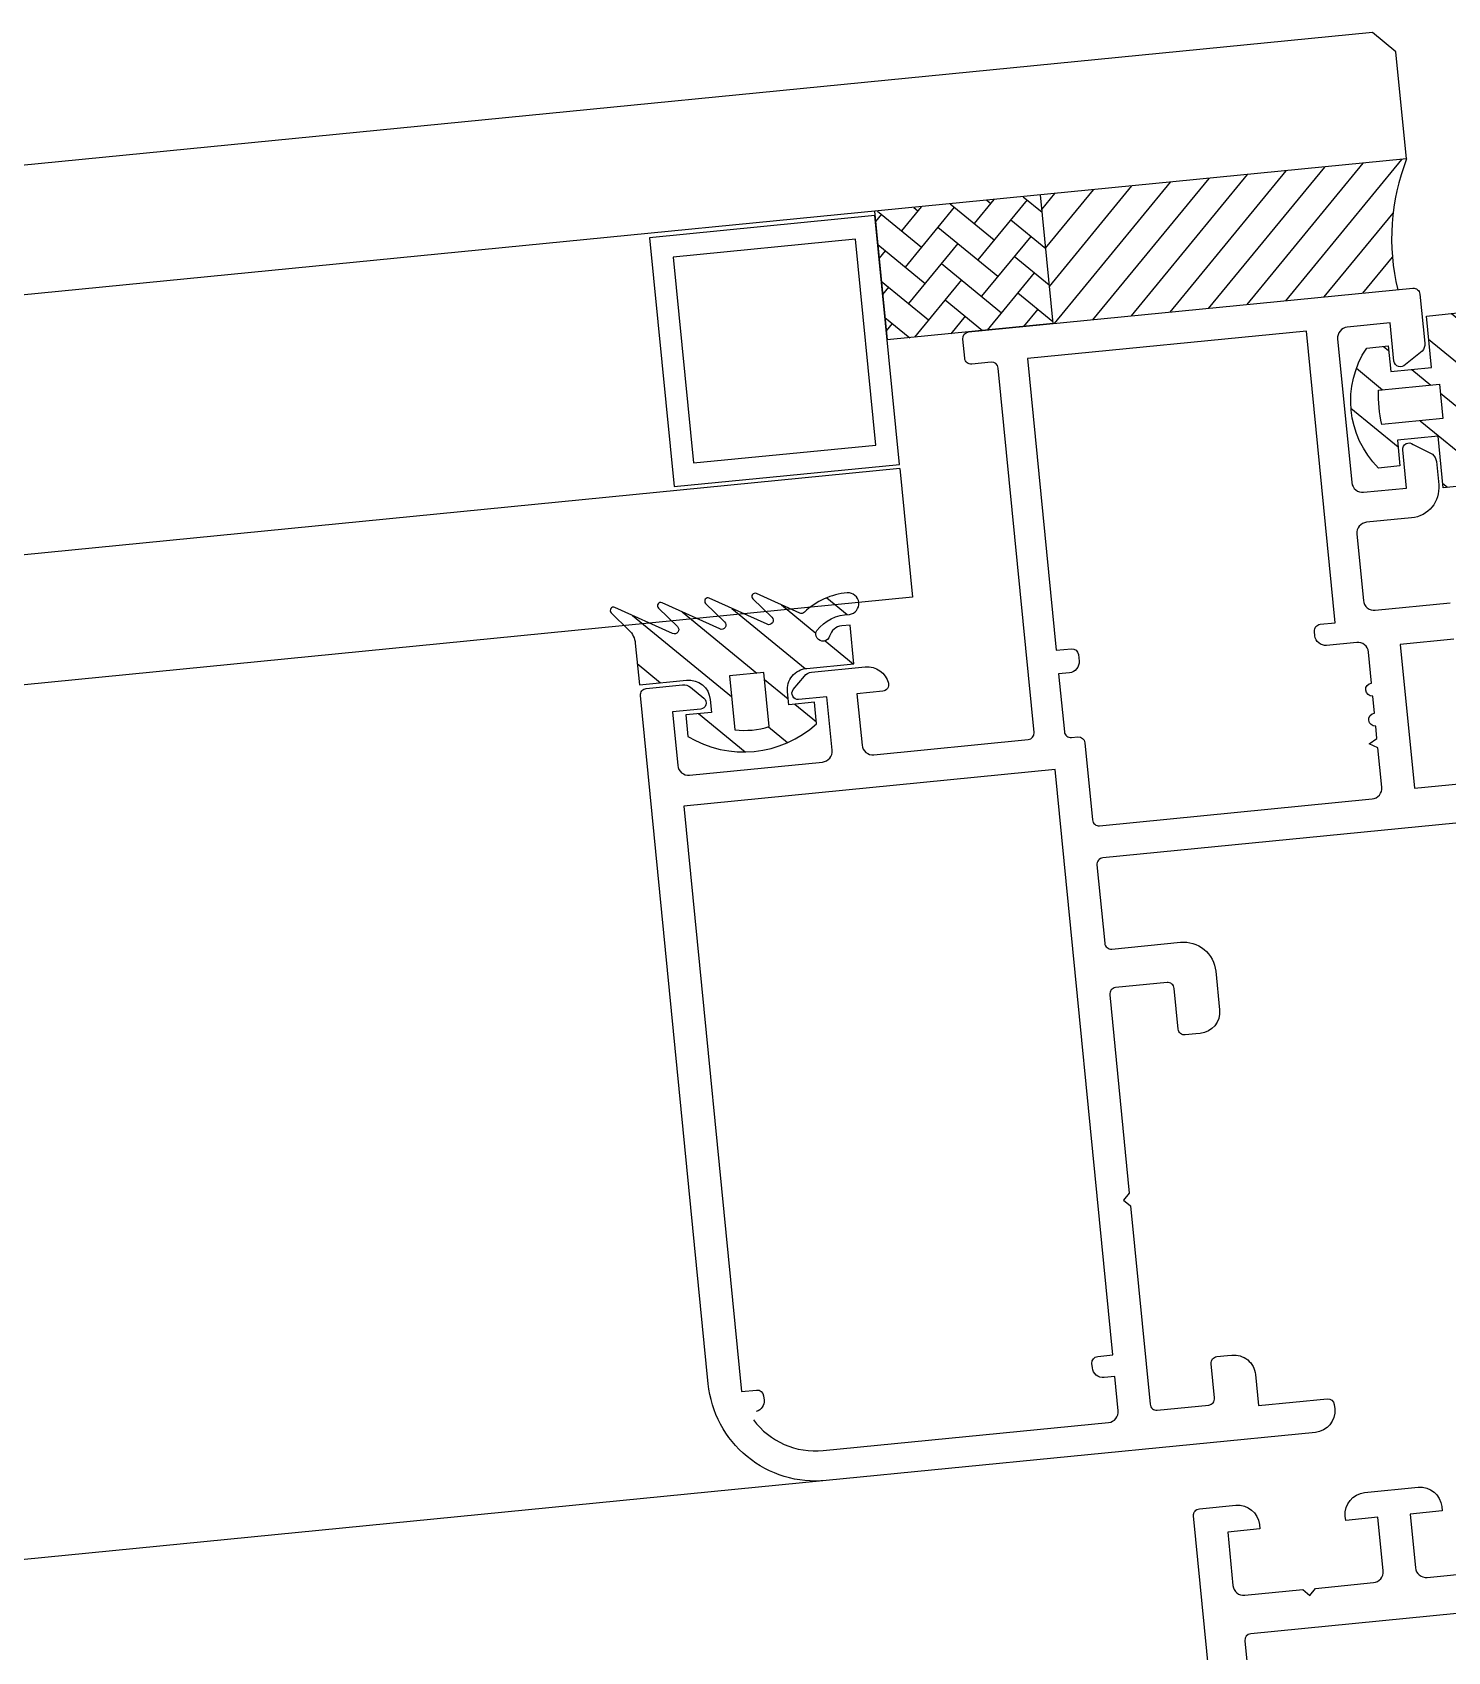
# Model space of a CAD drawing. Header units: millimetres. Extents: x 62878 to 70819, y -67946 to -61850.
# Drawn here: x 65214.53 to 65221.09, y -61883.76 to -61876.24 of the extents above; entities that cross this region are included whole.
import ezdxf

# ---------------------------------------------------------------- set-up
doc = ezdxf.new("R2010")
doc.units = ezdxf.units.MM
doc.layers.add('DOGRAMA', color=171, linetype='Continuous', lineweight=0)
pattern_1 = [(320.6231131783435, (65113.74162796935, -61901.55914717251), (-0.1007139749782352, -0.1227120929007546), [])]

msp = doc.modelspace()

# ---------------------------------------------------------------- hatches: boundary and pattern name
at = {"layer": 'DOGRAMA', "lineweight": -2}
h = msp.add_hatch(dxfattribs=at)
h.set_pattern_fill('ANSI31', color=256, scale=0.03999999999999999, angle=681.3887168783436, style=0)
h.set_pattern_definition([(230.6231131783434, (65352.81904423501, -61878.02002639961), (0.09816967432060365, -0.0805711799825882), [])])
h.paths.add_polyline_path([(65219.53378573237, -61877.53863935493, -0.4142135623420975), (65219.56384797121, -61877.56331245355), (65220.86008028123, -61877.43568781477, -0.1532309010706403), (65220.90080845604, -61876.82877660565), (65219.47768968192, -61876.96889425132)])
h.paths.add_polyline_path([(65219.26128877233, -61877.59310187338), (65219.50911263373, -61877.56870159376, -0.4142135623575963), (65219.53378573237, -61877.53863935493), (65219.47768968192, -61876.96889425132), (65219.20249815178, -61876.99598910102)])
h = msp.add_hatch(dxfattribs=at)
h.set_pattern_fill('AR-HBONE', color=256, scale=0.03, angle=681.3887168783436, style=0)
h.set_pattern_definition([(320.6231131783435, (65217.89442137995, -61913.71976245103), (0.01662849858710127, -0.1688889961919922), [0.3599999999999999, -0.12]), (230.6231131783434, (65217.98718012739, -61913.79589269981), (0.01662849858710127, -0.1688889961919922), [0.3599999999999997, -0.1199999999999999])])
h.paths.add_polyline_path([(65218.74032993931, -61877.64439451773), (65218.49153295083, -61877.66889060965), (65218.4327423303, -61877.07177783731), (65219.20249815178, -61876.99598910102), (65219.26128877233, -61877.59310187338)])
h = msp.add_hatch(dxfattribs=at)
h.set_pattern_fill('ANSI31', color=256, scale=0.05, angle=681.3887168783436, style=0)
h.set_pattern_definition(pattern_1)
edge = h.paths.add_edge_path(flags=16)
edge.add_arc((65221.4382113471, -61877.91635299065), 0.6682513992672333, 178.7474339779638, 192.4987924082099, ccw=False)
edge.add_line((65220.77011962712, -61877.90174524234), (65221.05394136158, -61877.87380067866))
edge.add_line((65221.05394136158, -61877.87380067866), (65221.06961886043, -61878.03303075131))
edge.add_line((65221.06961886043, -61878.03303075131), (65220.78579712597, -61878.06097531498))
edge = h.paths.add_edge_path()
edge.add_line((65221.18058889436, -61878.34365214714), (65221.07111821942, -61878.35443042759))
edge.add_line((65221.07111821942, -61878.35443042759), (65221.04760197119, -61878.11558531864))
edge.add_line((65221.04760197119, -61878.11558531864), (65220.85851625994, -61878.13420234849))
edge.add_line((65220.85851625994, -61878.13420234849), (65220.87027438404, -61878.25362490294))
edge.add_line((65220.87027438404, -61878.25362490294), (65220.77075558868, -61878.26342333971))
edge.add_arc((65221.08367424602, -61877.95126005889), 0.4419999999993293, 146.3154650607929, 224.9307612927699, ccw=False)
edge.add_line((65220.71588434284, -61877.70611808549), (65220.81540313818, -61877.69631964873))
edge.add_line((65220.81540313818, -61877.69631964873), (65220.82716126231, -61877.81574220322))
edge.add_line((65220.82716126231, -61877.81574220322), (65221.01624697357, -61877.79712517337))
edge.add_line((65221.01624697357, -61877.79712517337), (65220.99273072533, -61877.55828006442))
edge.add_line((65220.99273072533, -61877.55828006442), (65221.98648588721, -61877.4513857296))
edge.add_arc((65221.9913851056, -61877.50114512729), 0.05000000000068159, -77.66705000868302, 95.62311318688171, ccw=False)
edge.add_line((65222.0020647174, -61877.5499912724), (65221.25939825816, -61877.67686377124))
edge.add_arc((65221.27538266022, -61877.77557799963), 0.09999999998127002, 99.19784274028318, 185.6231131752523)
edge.add_line((65221.17586386484, -61877.78537643638), (65221.22544907364, -61878.28899353107))
edge.add_arc((65221.17568967596, -61878.29389274946), 0.04999999998691263, -84.37688680318689, 5.623113196812994, ccw=False)
h = msp.add_hatch(dxfattribs=at)
h.set_pattern_fill('ANSI31', color=256, scale=0.05, angle=681.3887168783436, style=0)
h.set_pattern_definition(pattern_1)
edge = h.paths.add_edge_path(flags=16)
edge.add_arc((65217.82668164022, -61879.08082996216), 0.3999999998963001, 264.0861541518304, 287.1600722173011)
edge.add_line((65217.94469854909, -61879.4630236423), (65217.92001448802, -61879.21231752619))
edge.add_line((65217.92001448802, -61879.21231752619), (65217.76078441535, -61879.22799502501))
edge.add_line((65217.76078441535, -61879.22799502501), (65217.7854684765, -61879.47870114112))
edge = h.paths.add_edge_path()
edge.add_arc((65217.82668164023, -61879.08082996203), 0.5000000000283429, 238.7532155337572, 312.4930108251461)
edge.add_line((65218.16443177348, -61879.44950983334), (65218.15463333666, -61879.34999103796))
edge.add_line((65218.15463333666, -61879.34999103796), (65218.03521078221, -61879.36174916208))
edge.add_line((65218.03521078221, -61879.36174916208), (65218.02933172019, -61879.30203788483))
edge.add_arc((65218.12885051557, -61879.29223944805), 0.09999999998035326, 95.62311318810703, 185.6231131922558, ccw=False)
edge.add_line((65218.11905207879, -61879.19272065267), (65218.33799342867, -61879.17116409181))
edge.add_line((65218.33799342867, -61879.17116409181), (65218.32035624248, -61878.99203026009))
edge.add_line((65218.32035624248, -61878.99203026009), (65218.28106682475, -61878.99589862359))
edge.add_arc((65218.28743580863, -61879.06058584061), 0.06500000000932352, 95.62311316423778, 164.0324486808029)
edge.add_arc((65218.19351546617, -61879.03371217042), 0.03268943071901925, 150.1928340616597, 344.0324486909901, ccw=False)
edge.add_arc((65218.32117770727, -61879.14139748666), 0.1992591642707911, 91.27342755258871, 141.5393347119049, ccw=False)
edge.add_arc((65218.31053322481, -61878.89254725649), 0.05002797726162481, 277.1377182531978, 454.6509545547287)
edge.add_arc((65218.33287247809, -61879.16494986313), 0.3233450412252569, 94.68246591368286, 134.0087760685845)
edge.add_arc((65218.09432714356, -61878.91800464511), 0.01999999999407999, 245.6231130987147, 314.00877599013774, ccw=False)
edge.add_line((65218.08607240303, -61878.93622164977), (65217.88565043839, -61878.84540368381))
edge.add_arc((65217.879459383, -61878.8590664373), 0.01499999999550891, 65.62311315794673, 225.6231131366447)
edge.add_line((65217.86896875702, -61878.8697877603), (65217.95697196382, -61878.95589735023))
edge.add_arc((65217.94298446256, -61878.97019244755), 0.01999999997068555, -114.37688675800172, 45.623113245899674, ccw=False)
edge.add_line((65217.93472972209, -61878.9884094522), (65217.66670908853, -61878.86696024468))
edge.add_arc((65217.66051803316, -61878.88062299818), 0.0149999999961301, 65.62311322004645, 225.6231131958109)
edge.add_line((65217.6500274072, -61878.89134432118), (65217.73803061397, -61878.97745391109))
edge.add_arc((65217.72404311269, -61878.99174900841), 0.01999999998583952, -114.37688684432783, 45.62311317172822, ccw=False)
edge.add_line((65217.71578837218, -61879.00996601307), (65217.44776773867, -61878.88851680556))
edge.add_arc((65217.44157668328, -61878.90217955906), 0.01500000000513928, 65.6231131441031, 225.6231131759463)
edge.add_line((65217.4310860573, -61878.91290088206), (65217.51908926412, -61878.99901047196))
edge.add_arc((65217.50510176282, -61879.01330556929), 0.02000000000641782, -114.37688684610742, 45.62311317108703, ccw=False)
edge.add_line((65217.4968470223, -61879.03152257396), (65217.22882638875, -61878.91007336641))
edge.add_arc((65217.22263533338, -61878.92373611991), 0.0149999999961301, 65.62311322004645, 225.62311323554)
edge.add_line((65217.21214470742, -61878.93445744291), (65217.29425412056, -61879.01480005939))
edge.add_arc((65217.22431661408, -61879.08627554603), 0.100000000021688, 5.623113164912411, 45.623113165255916, ccw=False)
edge.add_line((65217.32383540949, -61879.07647710929), (65217.3428054747, -61879.26914845943))
edge.add_line((65217.3428054747, -61879.26914845943), (65217.56174682461, -61879.24759189853))
edge.add_arc((65217.57154526135, -61879.3471106939), 0.0999999999760757, 5.623113167363215, 95.62311316736327, ccw=False)
edge.add_line((65217.67106405673, -61879.33731225716), (65217.67694311877, -61879.39702353439))
edge.add_line((65217.67694311877, -61879.39702353439), (65217.5575205643, -61879.40878165851))
edge.add_line((65217.5575205643, -61879.40878165851), (65217.56731900108, -61879.50830045392))

# ---------------------------------------------------------------- linework, layer by layer
for p, q in [((65220.74249904013, -61876.24146227003), (65170.9912548873, -61881.13987786698)), ((65220.85181627226, -61876.33118262867), (65220.74249904013, -61876.24146227003)), ((65220.90080845604, -61876.82877660565), (65220.85181627226, -61876.33118262867)), ((65220.90080845604, -61876.82877660565), (65171.05483198401, -61881.73651937173)), ((65219.26128877233, -61877.5931018734), (65219.20249815178, -61876.99598910102)), ((65219.26128877233, -61877.5931018734), (65219.20249815178, -61876.99598910102)), ((65218.4327423303, -61877.07177783731), (65218.49153295083, -61877.66889060965)), ((65219.26128877233, -61877.5931018734), (65218.49153295083, -61877.66889060965)), ((65218.55032357135, -61878.26600338203), (65171.181986174, -61882.92980238162)), ((65218.55032357135, -61878.26600338203), (65218.60911419194, -61878.86311615442)), ((65218.60911419194, -61878.86311615442), (65171.24556326575, -61883.52644388691)), ((65218.20882067387, -61882.96206298248), (65171.67364903499, -61887.54383002059))]:
    msp.add_line(p, q, dxfattribs=at)
for points in [[(65218.43470201763, -61877.09168159639), (65217.38975466596, -61877.19456518236), (65217.50341653234, -61878.34898320895), (65218.54836388402, -61878.24609962296)], [(65218.34498165899, -61877.20099882853), (65217.49907189812, -61877.28428554098), (65217.593136891, -61878.23966597678), (65218.43904665189, -61878.15637926433)]]:
    msp.add_lwpolyline(points, close=True, dxfattribs=at)
at = {"layer": 'DOGRAMA', "lineweight": -2, "ltscale": 0.5}
for points in [[(65221.30309894738, -61879.8941089466), (65219.49185687112, -61880.07244049564, 0.4142135623730951), (65219.46494076355, -61880.10523566529), (65219.50070505773, -61880.46847926851, 0.4142135623730951), (65219.53350022737, -61880.49539537609), (65219.85196037268, -61880.46404037846, -0.4142135623730951), (65220.01593622087, -61880.59862091641), (65220.03357340708, -61880.77775474812, -0.4142135623730951), (65219.94385304837, -61880.88707198027), (65219.92394928932, -61880.88903166764), (65219.87418989161, -61880.89393088601, -0.4142135623730951), (65219.84139472199, -61880.86701477841), (65219.82277769212, -61880.67792906718, 0.4142135623730951), (65219.7899825225, -61880.65101295958), (65219.55113741352, -61880.67452920781, 0.4142135623730951), (65219.52422130595, -61880.70732437746), (65219.614856846, -61881.62787323484), (65219.58794073838, -61881.66066840451), (65219.62073590804, -61881.6875845121), (65219.71137144807, -61882.6081333695, 0.4142135623730951), (65219.74416661768, -61882.6350494771), (65219.98301172663, -61882.61153322888, 0.4142135623730951), (65220.00992783426, -61882.57873805925), (65219.99425033547, -61882.41950798656, -0.4142135623730951), (65220.02116644303, -61882.38671281695), (65220.07092584074, -61882.38181359855), (65220.09082959983, -61882.37985391119, -0.4142135623730951), (65220.20014683194, -61882.46957426984), (65220.21435456527, -61882.61387652317), (65220.53281471051, -61882.58252152556, -0.4142135623730951), (65220.56560988019, -61882.60943763313), (65220.56756956754, -61882.62934139222, -0.4142135623730951), (65220.47784920889, -61882.73865862437), (65218.20882067387, -61882.96206298248, -0.4142135623730951), (65217.66223451305, -61882.51346118933), (65217.34770469311, -61879.3189078571, -0.4142135623730951), (65217.37462080067, -61879.28611268746), (65217.54309616943, -61879.26952491386, -0.1991096956269791), (65217.57971153457, -61879.28064067), (65217.64209887893, -61879.33184407868, -0.6680969080520953), (65217.62692580511, -61879.38185144041), (65217.49584959969, -61879.3947569615), (65217.5203456916, -61879.64355394998, 0.4142135623730951), (65217.57500430773, -61879.6884141293), (65218.19202083915, -61879.62766382139, 0.4142135623730951), (65218.23688101847, -61879.57300520534), (65218.21238492658, -61879.32420821681), (65218.0812987693, -61879.33711471774, -0.6680969080520438), (65218.05666432493, -61879.29102673066), (65218.10786773361, -61879.22863938626, -0.1989616347782854), (65218.14162210871, -61879.21059515551), (65218.39042904904, -61879.18609808378, -0.3728392455561729), (65218.49732375074, -61879.26170217563, -0.4568501953068724), (65218.47113379458, -61879.29873228126), (65218.35171124014, -61879.31049040536), (65218.37522748837, -61879.54933551431, 0.4142135623730951), (65218.42988610444, -61879.59419569366), (65219.14642143131, -61879.52364694896, 0.4142135623730951), (65219.17333753888, -61879.49085177931), (65219.00676411397, -61877.79903225758, 0.4142135623730951), (65218.97396894432, -61877.77211615001), (65218.88440202842, -61877.78093474306, -0.4142135623730951), (65218.85160685879, -61877.75401863546), (65218.84278826573, -61877.66445171963, -0.4142135623730951), (65218.86970437332, -61877.63165654997), (65220.92974343806, -61877.42882890905, -0.4142135623730951), (65220.96253860766, -61877.45574501665), (65220.98500544328, -61877.68393166261, -0.1989616347783402), (65220.97389066701, -61877.72055697965), (65220.89546042625, -61877.78268086017, -0.6680475602943508), (65220.84241762284, -61877.76658075125), (65220.82501853868, -61877.58986522627), (65220.62598094786, -61877.60946209978, 0.4142135623730951), (65220.58112076853, -61877.66412071584), (65220.64677029485, -61878.33089664503, 0.4142135623730951), (65220.70142891094, -61878.37575682432), (65220.90046650173, -61878.3561599508), (65220.88306741756, -61878.17944442583, -0.6680475602943992), (65220.9319517644, -61878.15330875797), (65221.02099273235, -61878.198953781, -0.1991096956271691), (65221.03903598332, -61878.2326982042), (65221.04974469476, -61878.34146229565, -0.4142135623730951), (65220.92413619273, -61878.49450642065), (65220.71514672238, -61878.51508313786, 0.4142135623730951), (65220.67028654309, -61878.56974175395), (65220.70066169705, -61878.87825001967, 0.4142135623730951), (65220.75532031309, -61878.92311019903), (65221.103636097, -61878.88881567036, -0.4142135623730951)], [(65217.87181799319, -61882.68045500899, 0.2621398995659221), (65218.19510286238, -61882.82273666892), (65219.51870284123, -61882.69241746004, 0.4142135623730951), (65219.56356302047, -61882.63775884396), (65219.54788552167, -61882.47852877133), (65219.49812612398, -61882.48342798969, -0.4142135623730951), (65219.44346750789, -61882.4385678104), (65219.44150782055, -61882.41866405129, -0.4142135623730951), (65219.46842392813, -61882.38586888165), (65219.53808708494, -61882.37900997589), (65219.27058976136, -61879.66214686161), (65217.54891460101, -61879.83165981756), (65217.81641192456, -61882.54852293189), (65217.88607508131, -61882.54166402611, -0.4142135623730951), (65217.91887025093, -61882.56858013372), (65217.92082993834, -61882.5884838928, -0.3618128521052944), (65217.88490274345, -61882.64143173414)], [(65220.94582651233, -61893.61514230445), (65219.91307127785, -61883.12586126973, -0.4142135623732619), (65219.93998738543, -61883.09306610009), (65220.1091693376, -61883.0764087576, -0.4142135623730951), (65220.21848656976, -61883.16612911622), (65220.22044625713, -61883.18603287532), (65220.071168064, -61883.20073053043), (65220.09566415589, -61883.44952751891, 0.4142135623730951), (65220.15032277197, -61883.49438769826), (65220.4190235196, -61883.46793191899), (65220.45181868922, -61883.49484802659), (65220.47873479682, -61883.46205285696), (65220.74743554436, -61883.4355970777, 0.4142135623730951), (65220.79229572372, -61883.38093846162), (65220.7677996318, -61883.13214147314), (65220.61852143867, -61883.14683912828), (65220.61656175135, -61883.12693536918, -0.4142135623728953), (65220.70628211003, -61883.01761813705), (65220.95507909847, -61882.99312204514, -0.4142135623729619), (65221.06439633061, -61883.08284240376), (65221.06635601795, -61883.10274616285), (65220.91707782484, -61883.11744381799), (65220.94157391678, -61883.36624080647, 0.4142135623731395), (65220.99623253287, -61883.41110098579), (65221.44094125515, -61883.36731578645)]]:
    msp.add_lwpolyline(points, format="xyb", dxfattribs=at)
at = {"layer": 'DOGRAMA', "lineweight": -2}
for points in [[(65221.18058889436, -61878.34365214714), (65221.07111821942, -61878.35443042759), (65221.04760197119, -61878.11558531864), (65220.85851625994, -61878.13420234849), (65220.87027438404, -61878.25362490294), (65220.77075558868, -61878.26342333971, -0.3571428571427583), (65220.71588434284, -61877.70611808549), (65220.81540313818, -61877.69631964873), (65220.82716126231, -61877.81574220322), (65221.01624697357, -61877.79712517337), (65220.99273072533, -61877.55828006442), (65221.98648588721, -61877.4513857296, -0.9430953754055073), (65222.0020647174, -61877.5499912724), (65221.25939825816, -61877.67686377124, 0.3960555621610378), (65221.17586386484, -61877.78537643638), (65221.22544907364, -61878.28899353107, -0.4142135623731011)], [(65220.78579712597, -61878.06097531498, -0.0600737299861167), (65220.77011962712, -61877.90174524234), (65221.05394136158, -61877.87380067866), (65221.06961886043, -61878.03303075131)], [(65217.56731900108, -61879.50830045392, 0.3333333333332296), (65218.16443177348, -61879.44950983334), (65218.15463333666, -61879.34999103796), (65218.03521078221, -61879.36174916208), (65218.02933172019, -61879.30203788483, -0.4142135623730951), (65218.11905207879, -61879.19272065267), (65218.33799342867, -61879.17116409181), (65218.32035624248, -61878.99203026009), (65218.28106682475, -61878.99589862359, 0.3076847592325949), (65218.22494366168, -61879.04270480118, -1.128701775595035), (65218.16515073957, -61879.01746282687, -0.2229122392588673), (65218.3167494366, -61878.94218753469, 0.9785310008372164), (65218.30647668863, -61878.84268401327, 0.1732976222504512), (65218.10822251443, -61878.93238931293, -0.3075716929246892), (65218.08607240303, -61878.93622164977), (65217.88565043839, -61878.84540368381, 0.8390996311771624), (65217.86896875702, -61878.8697877603), (65217.95697196382, -61878.95589735023, -0.8390996311772869), (65217.93472972209, -61878.9884094522), (65217.66670908853, -61878.86696024468, 0.8390996311771624), (65217.6500274072, -61878.89134432118), (65217.73803061397, -61878.97745391109, -0.839099631177325), (65217.71578837218, -61879.00996601307), (65217.44776773867, -61878.88851680556, 0.8390996311769768), (65217.4310860573, -61878.91290088206), (65217.51908926412, -61878.99901047196, -0.8390996311770358), (65217.4968470223, -61879.03152257396), (65217.22882638875, -61878.91007336641, 0.8390996311781366), (65217.21214470742, -61878.93445744291), (65217.29425412056, -61879.01480005939, -0.1763269807084491), (65217.32383540949, -61879.07647710929), (65217.3428054747, -61879.26914845943), (65217.56174682461, -61879.24759189853, -0.4142135623728453), (65217.67106405673, -61879.33731225716), (65217.67694311877, -61879.39702353439), (65217.5575205643, -61879.40878165851)], [(65217.7854684765, -61879.47870114112, 0.1010205144335734), (65217.94469854909, -61879.4630236423), (65217.92001448802, -61879.21231752619), (65217.76078441535, -61879.22799502501)], [(65217.7854684765, -61879.47870114112, 0.1010205144335734), (65217.94469854909, -61879.4630236423), (65217.92001448802, -61879.21231752619), (65217.76078441535, -61879.22799502501)]]:
    msp.add_lwpolyline(points, format="xyb", close=True, dxfattribs=at)
at = {"layer": 'DOGRAMA', "linetype": 'ByBlock', "lineweight": -2}
msp.add_lwpolyline([(65220.75798255209, -61879.46043497276, -0.9999999999999998), (65220.75210348997, -61879.40072369551), (65220.74426474061, -61879.32110865921, -0.9999999999999998), (65220.73838567857, -61879.26139738197), (65220.72417794526, -61879.11709512865, 0.4142135623730951), (65220.66951932918, -61879.07223494932), (65220.53019301565, -61879.08595276078, -0.4142135623730951), (65220.47553439956, -61879.04109258146), (65220.47357471225, -61879.02118882239, -0.4142135623730951), (65220.50049081977, -61878.98839365273), (65220.57015397659, -61878.98153474701), (65220.43689523663, -61877.62807912963), (65219.14315089647, -61877.7554588075), (65219.27640963642, -61879.10891442488), (65219.3460727932, -61879.10205551914, -0.4142135623730951), (65219.37886796286, -61879.12897162678), (65219.38180749387, -61879.15882726535, -0.4142135623730951), (65219.3369473146, -61879.21348588144), (65219.28718791685, -61879.21838509983), (65219.31364369613, -61879.48708584737, 0.4142135623730951), (65219.34643886575, -61879.51400195497), (65219.37629450439, -61879.51106242395, -0.4142135623730951), (65219.40908967403, -61879.53797853155), (65219.44436404635, -61879.89624619497, 0.4142135623730951), (65219.47715921599, -61879.92316230253), (65220.74104791755, -61879.7987221557, 0.4142135623730951), (65220.78590809684, -61879.74406353965), (65220.76797107852, -61879.56188443277), (65220.72800415925, -61879.54377341503), (65220.7636715245, -61879.51821558535)], format="xyb", close=True, dxfattribs=at)
at = {"layer": 'DOGRAMA', "lineweight": -2, "ltscale": 0.5}
msp.add_lwpolyline([(65221.12029343953, -61879.05799762251), (65220.87149645103, -61879.08249371441), (65220.93714597727, -61879.74926964355), (65221.33522115889, -61879.71007589651)], dxfattribs=at)
msp.add_lwpolyline([(65220.88979786178, -61891.20905402879), (65220.92409239044, -61891.55736981267), (65221.10732315786, -61893.41837128661, 0.4142135623730953), (65221.1401183275, -61893.44528739419), (65225.69807915665, -61892.99651899058, 0.4142135623730951), (65225.72499526425, -61892.96372382094), (65225.54176449684, -61891.10272234702), (65225.50746996819, -61890.75440656312), (65224.76866783645, -61883.25068939029, 0.4142135623730951), (65224.73587266681, -61883.22377328269), (65220.17791183764, -61883.6725416863, 0.4142135623722071), (65220.15099573016, -61883.70533685594)], format="xyb", close=True, dxfattribs=at)
at = {"layer": 'DOGRAMA', "lineweight": -2}
msp.add_arc((65221.84738560956, -61877.19712102969), 1.015719411173231, 158.7373454597659, 193.5842364828173, dxfattribs=at)

doc.saveas('drawing.dxf')
